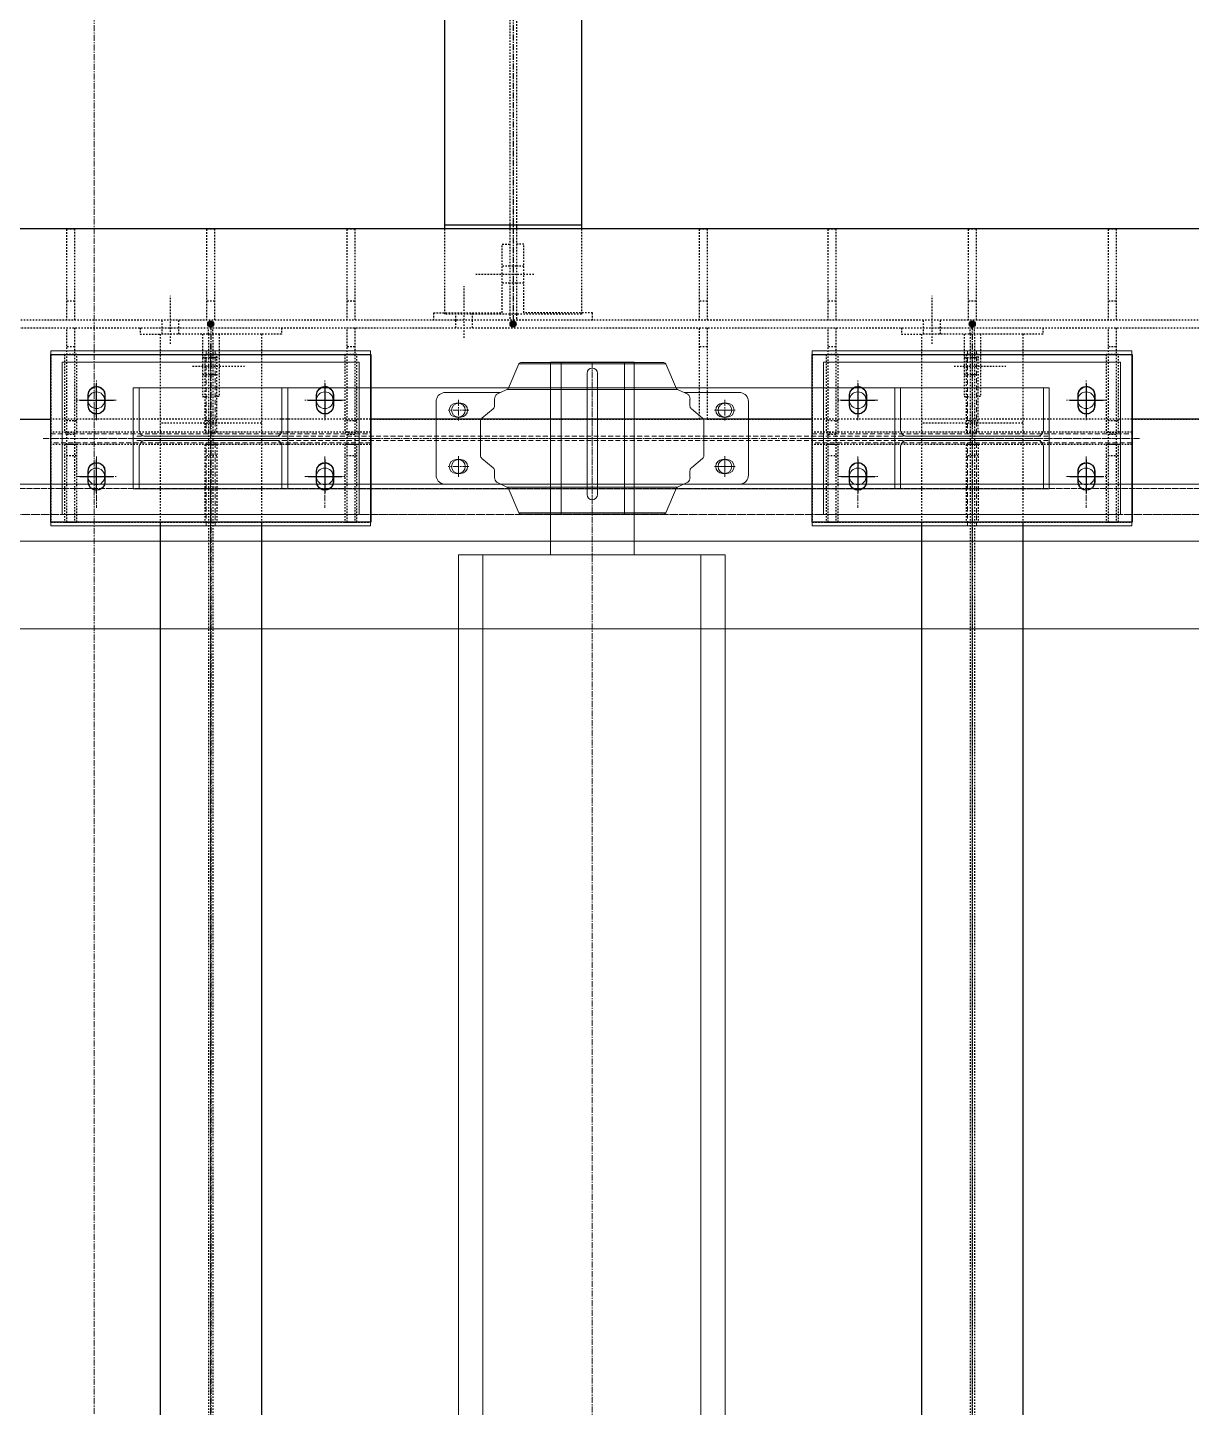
# Model space of a CAD drawing. Header units: millimetres. Extents: x -1319 to 21258, y 11161 to 27532.
# Drawn here: x 11689 to 13218, y 17259 to 19071 of the extents above; entities that cross this region are included whole.
import ezdxf

# ---------------------------------------------------------------- set-up
doc = ezdxf.new("R2010")
doc.units = ezdxf.units.MM
for name, pattern in [('CENTER', [12.7, 7.9375, -1.5875, 1.5875, -1.5875]), ('DXK_LINE_DOT2', [3.9198, 1.9599, -1.9599]), ('HIDDEN', [9.525, 6.35, -3.175])]:
    doc.linetypes.add(name, pattern=pattern)
for name, color, linetype in [('1', 7, 'Continuous'), ('2', 7, 'Continuous'), ('4', 7, 'Continuous')]:
    doc.layers.add(name, color=color, linetype=linetype)
for name, color, linetype, lineweight in [('All Bought', 110, 'Continuous', 9), ('Belt', 4, 'Continuous', 9), ('CEN', 1, 'CENTER', 9), ('HIDDDEN', 3, 'HIDDEN', 9), ('HIDDEN', 3, 'HIDDEN', 9), ('MAIN OBJECT', 2, 'Continuous', 18), ('OBJECT', 2, 'Continuous', 18), ('STR25', 30, 'Continuous', 5)]:
    doc.layers.add(name, color=color, linetype=linetype, lineweight=lineweight)

# ---------------------------------------------------------------- blocks, each defined once
blk = doc.blocks.new('A$Cfeb8c868')
at = {"layer": '4', "linetype": 'Continuous'}
for points in [[(6203, -4804, -1), (6203, -4796, -1)], [(6600, -4804, -1), (6600, -4796, -1)], [(7203, -4804, -1), (7203, -4796, -1)]]:
    blk.add_hatch(color=4, dxfattribs=at).paths.add_polyline_path(points)
at = {"layer": '1', "color": 4, "linetype": 'DXK_LINE_DOT2'}
for p, q in [((6604.3, -110), (6604.3, -4670)), ((6595.7, -876.1), (6595.7, -4670)), ((6014, -4675), (5855, -4675)), ((6014, -4795), (6014, -4675)), ((6014, -4675), (6024, -4675)), ((6198, -4675), (6024, -4675)), ((6024, -4675), (6024, -4795)), ((6198, -4795), (6198, -4675)), ((6198, -4675), (6208, -4675)), ((6382, -4675), (6208, -4675)), ((6208, -4675), (6208, -4795)), ((6382, -4795), (6382, -4675)), ((6382, -4675), (6392, -4675)), ((6845, -4675), (6392, -4675)), ((6392, -4675), (6392, -4795)), ((6510, -4675), (6510, -4787)), ((6595.7, -4675), (6595.7, -4787)), ((6604.3, -4675), (6604.3, -4787)), ((6690, -4675), (6690, -4787)), ((6845, -4795), (6845, -4675)), ((6845, -4675), (6855, -4675)), ((7014, -4675), (6855, -4675)), ((6855, -4675), (6855, -4795)), ((7014, -4795), (7014, -4675)), ((7014, -4675), (7024, -4675)), ((7198, -4675), (7024, -4675)), ((7024, -4675), (7024, -4795)), ((7198, -4795), (7198, -4675)), ((7198, -4675), (7208, -4675)), ((7382, -4675), (7208, -4675)), ((7208, -4675), (7208, -4795)), ((7382, -4795), (7382, -4675)), ((7382, -4675), (7392, -4675)), ((7845, -4675), (7392, -4675)), ((7392, -4675), (7392, -4795)), ((6585.7, -4785), (6585.7, -4695)), ((6585.7, -4695), (6595.7, -4695)), ((6614.3, -4695), (6604.3, -4695)), ((6614.3, -4785), (6614.3, -4695)), ((6595.7, -4724), (6585.7, -4724)), ((6604.3, -4724), (6595.7, -4724)), ((6614.3, -4724), (6604.3, -4724)), ((6627.3, -4735), (6549.3, -4735)), ((6595.7, -4746), (6585.7, -4746)), ((6604.3, -4746), (6595.7, -4746)), ((6614.3, -4746), (6604.3, -4746)), ((6150.2, -4826), (6150.2, -4763)), ((6535.7, -4818), (6535.7, -4750)), ((7150.2, -4826), (7150.2, -4763)), ((6024, -4770), (6014, -4770)), ((6208, -4770), (6198, -4770)), ((6392, -4770), (6382, -4770)), ((6855, -4770), (6845, -4770)), ((7024, -4770), (7014, -4770)), ((7208, -4770), (7198, -4770)), ((7392, -4770), (7382, -4770)), ((8370, -4795), (-125, -4795)), ((6139.2, -4805), (6139.2, -4795)), ((6161.2, -4805), (6161.2, -4795)), ((6495.7, -4795), (6495.7, -4785)), ((6495.7, -4785), (6585.7, -4785)), ((6690, -4787), (6510, -4787)), ((6524.7, -4795), (6524.7, -4785)), ((6524.7, -4805), (6524.7, -4795)), ((6546.7, -4795), (6546.7, -4785)), ((6546.7, -4805), (6546.7, -4795)), ((6595.7, -4787), (6595.7, -4795)), ((6604.3, -4787), (6604.3, -4795)), ((6704.3, -4785), (6614.3, -4785)), ((6704.3, -4795), (6704.3, -4785)), ((7139.2, -4805), (7139.2, -4795)), ((7161.2, -4805), (7161.2, -4795)), ((-125, -4805), (8370, -4805)), ((6014, -5060), (6014, -4805)), ((6024, -4805), (6024, -5060)), ((6110.1, -4805), (6110.1, -4813)), ((6110.1, -4813), (6136.4, -4813)), ((6269.6, -4813), (6136.4, -4813)), ((6136.4, -4813), (6136.4, -5060)), ((6139.2, -4813), (6139.2, -4805)), ((6161.2, -4813), (6161.2, -4805)), ((6192.2, -4813), (6192.2, -4895)), ((6200.1, -4813), (6200.1, -4805)), ((6200.1, -4813), (6200.1, -7786.1)), ((6205.8, -4813), (6205.8, -4805)), ((6205.8, -4813), (6205.8, -7786.1)), ((6213.9, -4813), (6213.9, -4895)), ((6269.6, -4813), (6269.6, -5060)), ((6295.8, -4813), (6269.6, -4813)), ((6295.8, -4805), (6295.8, -4813)), ((6382, -5060), (6382, -4805)), ((6392, -4805), (6392, -5060)), ((6845, -4925), (6845, -4805)), ((6855, -4805), (6855, -4925)), ((7014, -5060), (7014, -4805)), ((7024, -4805), (7024, -5060)), ((7110.1, -4805), (7110.1, -4813)), ((7110.1, -4813), (7136.4, -4813)), ((7269.6, -4813), (7136.4, -4813)), ((7136.4, -4813), (7136.4, -5060)), ((7139.2, -4813), (7139.2, -4805)), ((7161.2, -4813), (7161.2, -4805)), ((7192.2, -4813), (7192.2, -4895)), ((7200.1, -4813), (7200.1, -4805)), ((7200.1, -4813), (7200.1, -7786.1)), ((7205.8, -4813), (7205.8, -4805)), ((7205.8, -4813), (7205.8, -7786.1)), ((7213.9, -4813), (7213.9, -4895)), ((7269.6, -4813), (7269.6, -5060)), ((7295.9, -4813), (7269.6, -4813)), ((7295.9, -4805), (7295.9, -4813)), ((7382, -5060), (7382, -4805)), ((7392, -4805), (7392, -5060)), ((6024, -4830), (6014, -4830)), ((6392, -4830), (6382, -4830)), ((6855, -4830), (6845, -4830)), ((7024, -4830), (7014, -4830)), ((7392, -4830), (7382, -4830)), ((5993, -4840), (5993, -5060)), ((5993, -4840), (6413, -4840)), ((6011, -4840), (6011, -4942)), ((6027, -4840), (6011, -4840)), ((6027, -4942), (6027, -4840)), ((6179.1, -4855), (6247.2, -4855)), ((6192.2, -4844), (6200.1, -4844)), ((6195, -4840), (6195, -4942)), ((6211, -4840), (6195, -4840)), ((6200.1, -4844), (6205.8, -4844)), ((6205.8, -4844), (6213.9, -4844)), ((6211, -4942), (6211, -4840)), ((6379, -4840), (6379, -4942)), ((6395, -4840), (6379, -4840)), ((6395, -4942), (6395, -4840)), ((6413, -4840), (6413, -5060)), ((6993, -4840), (6993, -5060)), ((6993, -4840), (7413, -4840)), ((7011, -4840), (7011, -4942)), ((7027, -4840), (7011, -4840)), ((7027, -4942), (7027, -4840)), ((7179.1, -4855), (7247.2, -4855)), ((7192.2, -4844), (7200.1, -4844)), ((7195, -4840), (7195, -4942)), ((7211, -4840), (7195, -4840)), ((7200.1, -4844), (7205.8, -4844)), ((7205.8, -4844), (7213.9, -4844)), ((7211, -4942), (7211, -4840)), ((7379, -4840), (7379, -4942)), ((7395, -4840), (7379, -4840)), ((7395, -4942), (7395, -4840)), ((7413, -4840), (7413, -5060)), ((6192.2, -4866), (6200.1, -4866)), ((6200.1, -4866), (6205.8, -4866)), ((6205.8, -4866), (6213.9, -4866)), ((7192.2, -4866), (7200.1, -4866)), ((7200.1, -4866), (7205.8, -4866)), ((7205.8, -4866), (7213.9, -4866)), ((6192.2, -4895), (6200.1, -4895)), ((6213.9, -4895), (6205.8, -4895)), ((7192.2, -4895), (7200.1, -4895)), ((7213.9, -4895), (7205.8, -4895)), ((5855, -4925), (5993, -4925)), ((6413, -4925), (5993, -4925)), ((6027, -4927), (6011, -4927)), ((6211, -4927), (6195, -4927)), ((6395, -4927), (6379, -4927)), ((6413, -4925), (6845, -4925)), ((6855, -4925), (6845, -4925)), ((6855, -4925), (6993, -4925)), ((7413, -4925), (6993, -4925)), ((7027, -4927), (7011, -4927)), ((7211, -4927), (7195, -4927)), ((7395, -4927), (7379, -4927)), ((7413, -4925), (7845, -4925)), ((5993, -4958), (5993, -4942)), ((6413, -4942), (5993, -4942)), ((6011, -4942), (6027, -4942)), ((6024, -4945), (6014, -4945)), ((6269.6, -4930), (6136.4, -4930)), ((6195, -4942), (6211, -4942)), ((6379, -4942), (6395, -4942)), ((6392, -4945), (6382, -4945)), ((6413, -4958), (6413, -4942)), ((6993, -4958), (6993, -4942)), ((7413, -4942), (6993, -4942)), ((7011, -4942), (7027, -4942)), ((7024, -4945), (7014, -4945)), ((7269.6, -4930), (7136.4, -4930)), ((7195, -4942), (7211, -4942)), ((7379, -4942), (7395, -4942)), ((7392, -4945), (7382, -4945)), ((7413, -4958), (7413, -4942)), ((6413, -4958), (5993, -4958)), ((6027, -4958.1), (6011, -4958.1)), ((6011, -4958.1), (6011, -5060)), ((6027, -5060), (6027, -4958.1)), ((6211, -4958.1), (6195, -4958.1)), ((6195, -4958.1), (6195, -5060)), ((6211, -4958.1), (6211, -5060)), ((6395, -4958), (6379, -4958)), ((6379, -4958), (6379, -5060)), ((6395, -5060), (6395, -4958)), ((7413, -4958), (6993, -4958)), ((7027, -4958.1), (7011, -4958.1)), ((7011, -4958.1), (7011, -5060)), ((7027, -5060), (7027, -4958.1)), ((7211, -4958.1), (7195, -4958.1)), ((7195, -4958.1), (7195, -5060)), ((7211, -4958.1), (7211, -5060)), ((7395, -4958), (7379, -4958)), ((7379, -4958), (7379, -5060)), ((7395, -5060), (7395, -4958)), ((6027, -4973.1), (6011, -4973.1)), ((6211, -4973.1), (6195, -4973.1)), ((6395, -4973), (6379, -4973)), ((7027, -4973.1), (7011, -4973.1)), ((7211, -4973.1), (7195, -4973.1)), ((7395, -4973), (7379, -4973)), ((5993, -5060), (6413, -5060)), ((6011, -5060), (6027, -5060)), ((6024, -5060), (6014, -5060)), ((6379, -5060), (6395, -5060)), ((6392, -5060), (6382, -5060)), ((6993, -5060), (7413, -5060)), ((7011, -5060), (7027, -5060)), ((7024, -5060), (7014, -5060)), ((7379, -5060), (7395, -5060)), ((7392, -5060), (7382, -5060))]:
    blk.add_line(p, q, dxfattribs=at)
at = {"layer": '2', "color": 4, "linetype": 'Continuous'}
for p, q in [((6510, -105), (6510, -4675)), ((6690, -105), (6690, -4675)), ((8370, -4675), (-125, -4675)), ((6690, -4670), (6510, -4670)), ((6595.7, -4670), (6595.7, -4675)), ((6604.3, -4670), (6604.3, -4675)), ((5993, -5060), (5993, -4840)), ((5993, -4840), (6413, -4840)), ((6413, -4840), (6413, -5060)), ((6993, -5060), (6993, -4840)), ((6993, -4840), (7413, -4840)), ((7413, -4840), (7413, -5060)), ((6042, -4893), (6042.8, -4888.8)), ((6042, -4907), (6042, -4893)), ((6042.8, -4888.8), (6045.2, -4885.2)), ((6045.2, -4885.2), (6048.8, -4882.8)), ((6048.8, -4882.8), (6053, -4882)), ((6053, -4922), (6053, -4878)), ((6053, -4882), (6053, -4882)), ((6053, -4882), (6057.2, -4882.8)), ((6057.2, -4882.8), (6060.8, -4885.2)), ((6060.8, -4885.2), (6063.2, -4888.8)), ((6063.2, -4888.8), (6064, -4893)), ((6064, -4893), (6064, -4907)), ((6342, -4893), (6342.8, -4888.8)), ((6342, -4907), (6342, -4893)), ((6342.8, -4888.8), (6345.2, -4885.3)), ((6345.2, -4885.3), (6348.8, -4882.9)), ((6348.8, -4882.9), (6353, -4882)), ((6353, -4922), (6353, -4878)), ((6353, -4882), (6353, -4882)), ((6353, -4882), (6357.2, -4882.9)), ((6357.2, -4882.9), (6360.8, -4885.3)), ((6360.8, -4885.3), (6363.2, -4888.8)), ((6363.2, -4888.8), (6364, -4893)), ((6364, -4893), (6364, -4907)), ((7042, -4893), (7042.8, -4888.8)), ((7042, -4907), (7042, -4893)), ((7042.8, -4888.8), (7045.2, -4885.2)), ((7045.2, -4885.2), (7048.8, -4882.8)), ((7048.8, -4882.8), (7053, -4882)), ((7053, -4922), (7053, -4878)), ((7053, -4882), (7053, -4882)), ((7053, -4882), (7057.2, -4882.8)), ((7057.2, -4882.8), (7060.8, -4885.2)), ((7060.8, -4885.2), (7063.2, -4888.8)), ((7063.2, -4888.8), (7064, -4893)), ((7064, -4893), (7064, -4907)), ((7342, -4893), (7342.8, -4888.8)), ((7342, -4907), (7342, -4893)), ((7342.8, -4888.8), (7345.2, -4885.3)), ((7345.2, -4885.3), (7348.8, -4882.9)), ((7348.8, -4882.9), (7353, -4882)), ((7353, -4922), (7353, -4878)), ((7353, -4882), (7353, -4882)), ((7353, -4882), (7357.2, -4882.9)), ((7357.2, -4882.9), (7360.8, -4885.3)), ((7360.8, -4885.3), (7363.2, -4888.8)), ((7363.2, -4888.8), (7364, -4893)), ((7364, -4893), (7364, -4907)), ((6031, -4900), (6075, -4900)), ((6042.8, -4911.2), (6042, -4907)), ((6045.2, -4914.8), (6042.8, -4911.2)), ((6063.2, -4911.2), (6060.8, -4914.8)), ((6064, -4907), (6063.2, -4911.2)), ((6331, -4900), (6375, -4900)), ((6342.8, -4911.2), (6342, -4907)), ((6345.2, -4914.8), (6342.8, -4911.2)), ((6363.2, -4911.2), (6360.8, -4914.8)), ((6364, -4907), (6363.2, -4911.2)), ((7031, -4900), (7075, -4900)), ((7042.8, -4911.2), (7042, -4907)), ((7045.2, -4914.8), (7042.8, -4911.2)), ((7063.2, -4911.2), (7060.8, -4914.8)), ((7064, -4907), (7063.2, -4911.2)), ((7331, -4900), (7375, -4900)), ((7342.8, -4911.2), (7342, -4907)), ((7345.2, -4914.8), (7342.8, -4911.2)), ((7363.2, -4911.2), (7360.8, -4914.8)), ((7364, -4907), (7363.2, -4911.2)), ((-125, -4925), (5993, -4925)), ((6048.8, -4917.2), (6045.2, -4914.8)), ((6053, -4918), (6048.8, -4917.2)), ((6057.2, -4917.2), (6053, -4918)), ((6053, -4918), (6053, -4918)), ((6060.8, -4914.8), (6057.2, -4917.2)), ((6348.8, -4917.2), (6345.2, -4914.8)), ((6353, -4918), (6348.8, -4917.2)), ((6357.2, -4917.2), (6353, -4918)), ((6353, -4918), (6353, -4918)), ((6360.8, -4914.8), (6357.2, -4917.2)), ((6993, -4925), (6413, -4925)), ((7048.8, -4917.2), (7045.2, -4914.8)), ((7053, -4918), (7048.8, -4917.2)), ((7057.2, -4917.2), (7053, -4918)), ((7053, -4918), (7053, -4918)), ((7060.8, -4914.8), (7057.2, -4917.2)), ((7348.8, -4917.2), (7345.2, -4914.8)), ((7353, -4918), (7348.8, -4917.2)), ((7357.2, -4917.2), (7353, -4918)), ((7353, -4918), (7353, -4918)), ((7360.8, -4914.8), (7357.2, -4917.2)), ((8370, -4925), (7413, -4925)), ((6045.2, -4985.2), (6048.8, -4982.8)), ((6048.8, -4982.8), (6053, -4982)), ((6053, -5022), (6053, -4978)), ((6053, -4982), (6053, -4982)), ((6053, -4982), (6057.2, -4982.8)), ((6057.2, -4982.8), (6060.8, -4985.2)), ((6345.2, -4985.3), (6348.8, -4982.9)), ((6348.8, -4982.9), (6353, -4982)), ((6353, -5022), (6353, -4978)), ((6353, -4982), (6353, -4982)), ((6353, -4982), (6357.2, -4982.9)), ((6357.2, -4982.9), (6360.8, -4985.3)), ((7045.2, -4985.2), (7048.8, -4982.8)), ((7048.8, -4982.8), (7053, -4982)), ((7053, -5022), (7053, -4978)), ((7053, -4982), (7053, -4982)), ((7053, -4982), (7057.2, -4982.8)), ((7057.2, -4982.8), (7060.8, -4985.2)), ((7345.2, -4985.3), (7348.8, -4982.9)), ((7348.8, -4982.9), (7353, -4982)), ((7353, -5022), (7353, -4978)), ((7353, -4982), (7353, -4982)), ((7353, -4982), (7357.2, -4982.9)), ((7357.2, -4982.9), (7360.8, -4985.3)), ((6031, -5000), (6075, -5000)), ((6042, -4993), (6042.8, -4988.8)), ((6042, -5007), (6042, -4993)), ((6042.8, -4988.8), (6045.2, -4985.2)), ((6060.8, -4985.2), (6063.2, -4988.8)), ((6063.2, -4988.8), (6064, -4993)), ((6064, -4993), (6064, -5007)), ((6331, -5000), (6375, -5000)), ((6342, -4993), (6342.8, -4988.8)), ((6342, -5007), (6342, -4993)), ((6342.8, -4988.8), (6345.2, -4985.3)), ((6360.8, -4985.3), (6363.2, -4988.8)), ((6363.2, -4988.8), (6364, -4993)), ((6364, -4993), (6364, -5007)), ((7031, -5000), (7075, -5000)), ((7042, -4993), (7042.8, -4988.8)), ((7042, -5007), (7042, -4993)), ((7042.8, -4988.8), (7045.2, -4985.2)), ((7060.8, -4985.2), (7063.2, -4988.8)), ((7063.2, -4988.8), (7064, -4993)), ((7064, -4993), (7064, -5007)), ((7331, -5000), (7375, -5000)), ((7342, -4993), (7342.8, -4988.8)), ((7342, -5007), (7342, -4993)), ((7342.8, -4988.8), (7345.2, -4985.3)), ((7360.8, -4985.3), (7363.2, -4988.8)), ((7363.2, -4988.8), (7364, -4993)), ((7364, -4993), (7364, -5007)), ((6042.8, -5011.2), (6042, -5007)), ((6045.2, -5014.8), (6042.8, -5011.2)), ((6048.8, -5017.2), (6045.2, -5014.8)), ((6053, -5018), (6048.8, -5017.2)), ((6057.2, -5017.2), (6053, -5018)), ((6053, -5018), (6053, -5018)), ((6060.8, -5014.8), (6057.2, -5017.2)), ((6063.2, -5011.2), (6060.8, -5014.8)), ((6064, -5007), (6063.2, -5011.2)), ((6342.8, -5011.2), (6342, -5007)), ((6345.2, -5014.8), (6342.8, -5011.2)), ((6348.8, -5017.2), (6345.2, -5014.8)), ((6353, -5018), (6348.8, -5017.2)), ((6357.2, -5017.2), (6353, -5018)), ((6353, -5018), (6353, -5018)), ((6360.8, -5014.8), (6357.2, -5017.2)), ((6363.2, -5011.2), (6360.8, -5014.8)), ((6364, -5007), (6363.2, -5011.2)), ((7042.8, -5011.2), (7042, -5007)), ((7045.2, -5014.8), (7042.8, -5011.2)), ((7048.8, -5017.2), (7045.2, -5014.8)), ((7053, -5018), (7048.8, -5017.2)), ((7057.2, -5017.2), (7053, -5018)), ((7053, -5018), (7053, -5018)), ((7060.8, -5014.8), (7057.2, -5017.2)), ((7063.2, -5011.2), (7060.8, -5014.8)), ((7064, -5007), (7063.2, -5011.2)), ((7342.8, -5011.2), (7342, -5007)), ((7345.2, -5014.8), (7342.8, -5011.2)), ((7348.8, -5017.2), (7345.2, -5014.8)), ((7353, -5018), (7348.8, -5017.2)), ((7357.2, -5017.2), (7353, -5018)), ((7353, -5018), (7353, -5018)), ((7360.8, -5014.8), (7357.2, -5017.2)), ((7363.2, -5011.2), (7360.8, -5014.8)), ((7364, -5007), (7363.2, -5011.2)), ((6413, -5060), (5993, -5060)), ((6136.4, -5060), (6136.4, -7540)), ((6195, -5060), (6195, -5060)), ((6195, -5060), (6211, -5060)), ((6211, -5060), (6211, -5060)), ((6269.6, -5060), (6269.6, -7540)), ((7413, -5060), (6993, -5060)), ((7136.4, -5060), (7136.4, -7540)), ((7195, -5060), (7195, -5060)), ((7195, -5060), (7211, -5060)), ((7211, -5060), (7211, -5060)), ((7269.6, -5060), (7269.6, -7540))]:
    blk.add_line(p, q, dxfattribs=at)
at = {"layer": '4', "color": 4, "linetype": 'CENTER'}
for p, q in [((6600, 0), (6600, -4800)), ((6203, -4800), (6203, -7800)), ((7203, -4800), (7203, -7800))]:
    blk.add_line(p, q, dxfattribs=at)
at = {"layer": '4', "color": 4, "linetype": 'Continuous'}
for centre in [(6203, -4800), (6600, -4800), (7203, -4800)]:
    blk.add_circle(centre, 4, dxfattribs=at)
blk = doc.blocks.new('A$C8184bacf')
at = {"layer": 'All Bought', "color": 1}
for p, q in [((6593.4, -4884.8, -1021514258.3), (6607.5, -4852, -1021514258.3)), ((6800.6, -4852.2, -1021514258.3), (6607.4, -4852.2, -1021514258.3)), ((6796.9, -4850.5, -1021514258.3), (6611.1, -4850.5, -1021514258.3)), ((6649, -4850, -1021514258.3), (6649, -5103, -8434415310)), ((6649, -4850, -1021514258.3), (6759, -4850, -1021514258.3)), ((6759, -4850, -1021514258.3), (6759, -5103, -8434415310)), ((6814.6, -4884.8, -1021514258.3), (6800.5, -4852, -1021514258.3)), ((6697.1, -4864.6, -1021514258.3), (6697.1, -5023.9, -1021514258.3)), ((6710.9, -4864.6, -1021514258.3), (6710.9, -5023.9, -1021514258.3)), ((6583.4, -4890, -1021514258.3), (6509, -4890, -1021514258.3)), ((6578.6, -4892.2, -1021514258.3), (6591, -4886.4, -1021514258.3)), ((6815.9, -4885.8, -1021514258.3), (6592.1, -4885.8, -1021514258.3)), ((6829.4, -4892.2, -1021514258.3), (6817, -4886.4, -1021514258.3)), ((6899, -4890, -1021514258.3), (6824.6, -4890, -1021514258.3)), ((6499, -4901.7, -1021514258.3), (6499, -4998.3, -1021514258.3)), ((6525.2, -4904, -1021514258.3), (6531.2, -4904, -1021514258.3)), ((6559.1, -4923.5, -1021514258.3), (6573.9, -4911.1, -1021514258.3)), ((6575.7, -4898.4, -1021514258.3), (6575.7, -4907.3, -1021514258.3)), ((6832.3, -4898.4, -1021514258.3), (6832.3, -4907.3, -1021514258.3)), ((6848.9, -4923.5, -1021514258.3), (6834.1, -4911.1, -1021514258.3)), ((6875.2, -4904, -1021514258.3), (6881.2, -4904, -1021514258.3)), ((6909, -4901.7, -1021514258.3), (6909, -4998.3, -1021514258.3)), ((6531.2, -4922, -1021514258.3), (6525.2, -4922, -1021514258.3)), ((6557.3, -4927.3, -1021514258.3), (6557.3, -4972.7, -1021514258.3)), ((6850.7, -4927.3, -1021514258.3), (6850.7, -4972.7, -1021514258.3)), ((6881.2, -4922, -1021514258.3), (6875.2, -4922, -1021514258.3)), ((6525.2, -4978, -1021514258.3), (6531.2, -4978, -1021514258.3)), ((6559.1, -4976.5, -1021514258.3), (6573.9, -4988.9, -1021514258.3)), ((6848.9, -4976.5, -1021514258.3), (6834.1, -4988.9, -1021514258.3)), ((6875.2, -4978, -1021514258.3), (6881.2, -4978, -1021514258.3)), ((6531.2, -4996, -1021514258.3), (6525.2, -4996, -1021514258.3)), ((6575.7, -5001.5, -1021514258.3), (6575.7, -4992.7, -1021514258.3)), ((6832.3, -5001.5, -1021514258.3), (6832.3, -4992.7, -1021514258.3)), ((6881.2, -4996, -1021514258.3), (6875.2, -4996, -1021514258.3)), ((6583.4, -5010, -1021514258.3), (6509, -5010, -1021514258.3)), ((6578.6, -5007.7, -1021514258.3), (6591, -5013.5, -1021514258.3)), ((6815.9, -5014.2, -1021514258.3), (6592.1, -5014.2, -1021514258.3)), ((6593.4, -5015.2, -1021514258.3), (6607.5, -5048, -1021514258.3)), ((6814.6, -5015.2, -1021514258.3), (6800.5, -5048, -1021514258.3)), ((6829.4, -5007.7, -1021514258.3), (6817, -5013.5, -1021514258.3)), ((6899, -5010, -1021514258.3), (6824.6, -5010, -1021514258.3)), ((6800.6, -5047.8, -1021514258.3), (6607.4, -5047.8, -1021514258.3)), ((6796.9, -5049.5, -1021514258.3), (6611.1, -5049.5, -1021514258.3)), ((6878.4, -5103, -8434415310), (6528.4, -5103, -8434415310)), ((6528.4, -5103, -8434415310), (6528.4, -7503, -8434415310)), ((6560.4, -5103, -8434415310), (6560.4, -7503, -8434415310)), ((6846.4, -5103, -8434415310), (6846.4, -7503, -8434415310)), ((6878.4, -7503, -8434415310), (6878.4, -5103, -8434415310))]:
    blk.add_line(p, q, dxfattribs=at)
at = {"layer": 'All Bought', "color": 1, "ltscale": 50}
for p, q in [((6663.2, -4850.5, -1021514258.3), (6663.2, -5049.5, -1021514258.3)), ((6746.5, -4850.5, -1021514258.3), (6746.5, -5049.5, -1021514258.3))]:
    blk.add_line(p, q, dxfattribs=at)
at = {"layer": 'All Bought', "color": 1}
for centre, radius, start, end in [((6611.1, -4855.5, -1021514258.3), 5, 90, 135), ((6796.9, -4855.5, -1021514258.3), 5, 45, 90), ((6704, -4864.6, -1021514258.3), 6.9, 0, 180), ((6510.5, -4901.4, -1021514258.3), 11.5, 97.6626, 181.1349), ((6583.5, -4898.3, -1021514258.3), 7.85, 129.2243, 180.8268), ((6587.5, -4878.9, -1021514258.3), 8.33, 295, 315), ((6820.5, -4878.9, -1021514258.3), 8.33, 225, 245), ((6824.5, -4898.3, -1021514258.3), 7.85, 359.1733, 50.7758), ((6897.5, -4901.4, -1021514258.3), 11.5, 358.8652, 82.3375), ((6525.2, -4913, -1021514258.3), 9, 90, 270), ((6531.2, -4913, -1021514258.3), 9, 270, 90), ((6570.7, -4907.3, -1021514258.3), 5, 310, 0), ((6837.3, -4907.3, -1021514258.3), 5, 180, 230), ((6875.2, -4913, -1021514258.3), 9, 90, 270), ((6881.2, -4913, -1021514258.3), 9, 270, 90), ((6562.3, -4927.3, -1021514258.3), 5, 130, 180), ((6845.7, -4927.3, -1021514258.3), 5, 0, 50), ((6525.2, -4987, -1021514258.3), 9, 90, 270), ((6531.2, -4987, -1021514258.3), 9, 270, 90), ((6562.3, -4972.7, -1021514258.3), 5, 180, 230), ((6845.7, -4972.7, -1021514258.3), 5, 310, 0), ((6875.2, -4987, -1021514258.3), 9, 90, 270), ((6881.2, -4987, -1021514258.3), 9, 270, 90), ((6510.5, -4998.6, -1021514258.3), 11.5, 178.8652, 262.3375), ((6570.7, -4992.7, -1021514258.3), 5, 0, 50), ((6583.5, -5001.6, -1021514258.3), 7.85, 179.1733, 230.7758), ((6824.5, -5001.6, -1021514258.3), 7.85, 309.2243, 0.8268), ((6837.3, -4992.7, -1021514258.3), 5, 130, 180), ((6897.5, -4998.6, -1021514258.3), 11.5, 277.6626, 1.1349), ((6587.5, -5021.1, -1021514258.3), 8.33, 45, 65), ((6820.5, -5021.1, -1021514258.3), 8.33, 115, 135), ((6704, -5023.9, -1021514258.3), 6.9, 180, 0), ((6611.1, -5044.5, -1021514258.3), 5, 225, 270), ((6796.9, -5044.5, -1021514258.3), 5, 270, 315)]:
    blk.add_arc(centre, radius, start, end, dxfattribs=at)
at = {"layer": 'Belt', "color": 1}
blk.add_line((15503.8, -5200, 448149754.8), (2588.1, -5200, 448149754.8), dxfattribs=at)
at = {"layer": 'CEN', "color": 1}
for p, q in [((6050, -9000, -2299610.9), (6050, -4100, -2299610.9)), ((6202.7, -5074.8, 448150283.7), (6202.7, -4825.1, 448150283.7)), ((6202.8, -5065, 448150283.7), (6202.8, -4835, 448150283.7)), ((7202.7, -5074.8, -2890408253.9), (7202.7, -4825.1, -2890408253.9)), ((7202.7, -5065, -2890408253.9), (7202.7, -4835, -2890408253.9)), ((6704, -4850.1, -8434415310), (6704, -7746.4, -8434415310)), ((6704, -4850.5, -1021514258.3), (6704, -5049.5, -1021514258.3)), ((6052.8, -4926.1, 448150283.7), (6052.8, -4873.9, 448150283.7)), ((6352.8, -4926.1, 448150283.7), (6352.8, -4873.9, 448150283.7)), ((7052.7, -4926.1, -2890408253.9), (7052.7, -4873.9, -2890408253.9)), ((7352.7, -4926.1, -2890408253.9), (7352.7, -4873.9, -2890408253.9)), ((6052.7, -4880, 448150283.7), (6052.7, -4920, 448150283.7)), ((6352.7, -4920, 448150283.7), (6352.7, -4880, 448150283.7)), ((7052.7, -4880, -2890408253.9), (7052.7, -4920, -2890408253.9)), ((7352.7, -4920, -2890408253.9), (7352.7, -4880, -2890408253.9)), ((6078.9, -4900, 448150283.7), (6026.6, -4900, 448150283.7)), ((6072.8, -4900, 448150283.7), (6032.8, -4900, 448150283.7)), ((6378.9, -4900, 448150283.7), (6326.6, -4900, 448150283.7)), ((6332.8, -4900, 448150283.7), (6372.8, -4900, 448150283.7)), ((6528.2, -4899.5, -4478228323.4), (6528.2, -4926.5, -4478228323.4)), ((6528.2, -4899.5, -1021514258.3), (6528.2, -4926.5, -1021514258.3)), ((6878.2, -4899.5, -4478228323.4), (6878.2, -4926.5, -4478228323.4)), ((6878.2, -4899.5, -1021514258.3), (6878.2, -4926.5, -1021514258.3)), ((7078.9, -4900, -2890408253.9), (7026.6, -4900, -2890408253.9)), ((7072.7, -4900, -2890408253.9), (7032.7, -4900, -2890408253.9)), ((7378.9, -4900, -2890408253.9), (7326.6, -4900, -2890408253.9)), ((7332.7, -4900, -2890408253.9), (7372.7, -4900, -2890408253.9)), ((6541.7, -4913, -4478228323.4), (6514.7, -4913, -4478228323.4)), ((6541.7, -4913, -1021514258.3), (6514.7, -4913, -1021514258.3)), ((6891.7, -4913, -4478228323.4), (6864.7, -4913, -4478228323.4)), ((6864.7, -4913, -1021514258.3), (6891.7, -4913, -1021514258.3)), ((5982.9, -4950, 448150283.7), (6422.6, -4950, 448150283.7)), ((5992.8, -4950, 448150283.7), (6412.7, -4950, 448150283.7)), ((7225.8, -4950, -4231952483.6), (6102.8, -4950, 2232444343.8)), ((6909, -4950, -1021514258.3), (6499, -4950, -1021514258.3)), ((6649, -4950, -1021514258.3), (6759, -4950, -1021514258.3)), ((6982.9, -4950, -2890408253.9), (7422.6, -4950, -2890408253.9)), ((6992.7, -4950, -2890408253.9), (7412.7, -4950, -2890408253.9)), ((6052.7, -4980, 448150283.7), (6052.7, -5020, 448150283.7)), ((6052.8, -4973.9, 448150283.7), (6052.8, -5041.1, 448150283.7)), ((6352.7, -5020, 448150283.7), (6352.7, -4980, 448150283.7)), ((6352.8, -4973.9, 448150283.7), (6352.8, -5041.1, 448150283.7)), ((6528.2, -4973.5, -4478228323.4), (6528.2, -5000.5, -4478228323.4)), ((6528.2, -5000.5, -1021514258.3), (6528.2, -4973.5, -1021514258.3)), ((6878.2, -4973.5, -4478228323.4), (6878.2, -5000.5, -4478228323.4)), ((6878.2, -5000.5, -1021514258.3), (6878.2, -4973.5, -1021514258.3)), ((7052.7, -4973.9, -2890408253.9), (7052.7, -5041.1, -2890408253.9)), ((7052.7, -4980, -2890408253.9), (7052.7, -5020, -2890408253.9)), ((7352.7, -4973.9, -2890408253.9), (7352.7, -5041.1, -2890408253.9)), ((7352.7, -5020, -2890408253.9), (7352.7, -4980, -2890408253.9)), ((6026.6, -5000, 448150283.7), (6078.9, -5000, 448150283.7)), ((6072.8, -5000, 448150283.7), (6032.8, -5000, 448150283.7)), ((6326.6, -5000, 448150283.7), (6378.9, -5000, 448150283.7)), ((6332.8, -5000, 448150283.7), (6372.8, -5000, 448150283.7)), ((6541.7, -4987, -4478228323.4), (6514.7, -4987, -4478228323.4)), ((6541.7, -4987, -1021514258.3), (6514.7, -4987, -1021514258.3)), ((6891.7, -4987, -4478228323.4), (6864.7, -4987, -4478228323.4)), ((6864.7, -4987, -1021514258.3), (6891.7, -4987, -1021514258.3)), ((7026.6, -5000, -2890408253.9), (7078.9, -5000, -2890408253.9)), ((7072.7, -5000, -2890408253.9), (7032.7, -5000, -2890408253.9)), ((7326.6, -5000, -2890408253.9), (7378.9, -5000, -2890408253.9)), ((7332.7, -5000, -2890408253.9), (7372.7, -5000, -2890408253.9)), ((6202.8, -7755.7, -8434415310), (6202.8, -5003.2, -8434415310)), ((7202.8, -7755.7, -8434415310), (7202.8, -5003.2, -8434415310)), ((3960.5, -5050, 448149754.8), (11884.2, -5050, 448149754.8)), ((15503.6, -5050, 448149754.8), (4136.2, -5050, 448149754.8))]:
    blk.add_line(p, q, dxfattribs=at)
at = {"layer": 'HIDDDEN', "color": 1}
for p, q in [((6208.8, -4835, 448150283.7), (6196.8, -4835, 448150283.7)), ((6196.8, -4835, 448150283.7), (6196.8, -4944, 448150283.7)), ((6208.8, -4944, 448150283.7), (6208.8, -4835, 448150283.7)), ((7208.7, -4835, -2890408253.9), (7196.7, -4835, -2890408253.9)), ((7196.7, -4835, -2890408253.9), (7196.7, -4944, -2890408253.9)), ((7208.7, -4944, -2890408253.9), (7208.7, -4835, -2890408253.9)), ((5992.8, -4944, 448150283.7), (6412.7, -4944, 448150283.7)), ((5992.8, -4956, 448150283.7), (5992.8, -4944, 448150283.7)), ((7302.8, -4947, 2232444343.8), (6102.8, -4947, 2232444343.8)), ((6412.7, -4944, 448150283.7), (6412.7, -4956, 448150283.7)), ((6992.7, -4944, -2890408253.9), (7412.7, -4944, -2890408253.9)), ((6992.7, -4956, -2890408253.9), (6992.7, -4944, -2890408253.9)), ((7412.7, -4944, -2890408253.9), (7412.7, -4956, -2890408253.9)), ((6412.7, -4956, 448150283.7), (5992.8, -4956, 448150283.7)), ((7302.8, -4953, 2232444343.8), (6102.8, -4953, 2232444343.8)), ((6196.8, -5065, 448150283.7), (6196.8, -4956, 448150283.7)), ((6208.8, -4956, 448150283.7), (6208.8, -5065, 448150283.7)), ((7412.7, -4956, -2890408253.9), (6992.7, -4956, -2890408253.9)), ((7196.7, -5065, -2890408253.9), (7196.7, -4956, -2890408253.9)), ((7208.7, -4956, -2890408253.9), (7208.7, -5065, -2890408253.9)), ((6208.8, -5065, 448150283.7), (6196.8, -5065, 448150283.7)), ((7208.7, -5065, -2890408253.9), (7196.7, -5065, -2890408253.9))]:
    blk.add_line(p, q, dxfattribs=at)
at = {"layer": 'HIDDEN', "color": 1}
for p, q in [((6041.8, -4893, 448149755.6), (6041.8, -4907, 448149755.6)), ((6063.8, -4907, 448149755.6), (6063.8, -4893, 448149755.6)), ((6341.8, -4907, 448149755.6), (6341.8, -4893, 448149755.6)), ((6363.8, -4893, 448149755.6), (6363.8, -4907, 448149755.6)), ((7041.7, -4893, -2890408781.9), (7041.7, -4907, -2890408781.9)), ((7063.7, -4907, -2890408781.9), (7063.7, -4893, -2890408781.9)), ((7341.7, -4907, -2890408781.9), (7341.7, -4893, -2890408781.9)), ((7363.7, -4893, -2890408781.9), (7363.7, -4907, -2890408781.9)), ((6041.8, -5007, 448149755.6), (6041.8, -4993, 448149755.6)), ((6063.8, -4993, 448149755.6), (6063.8, -5007, 448149755.6)), ((6341.8, -4993, 448149755.6), (6341.8, -5007, 448149755.6)), ((6363.8, -5007, 448149755.6), (6363.8, -4993, 448149755.6)), ((7041.7, -5007, -2890408781.9), (7041.7, -4993, -2890408781.9)), ((7063.7, -4993, -2890408781.9), (7063.7, -5007, -2890408781.9)), ((7341.7, -4993, -2890408781.9), (7341.7, -5007, -2890408781.9)), ((7363.7, -5007, -2890408781.9), (7363.7, -4993, -2890408781.9)), ((3960.5, -5016.1, 9241202660.3), (11884.2, -5016.1, 9241202660.3)), ((15503.5, -5016.1, 7498900601.5), (4136.2, -5016.1, 7498900601.5))]:
    blk.add_line(p, q, dxfattribs=at)
for centre, start, end in [((6052.8, -4893, 448149755.6), 0.0001, 180.0001), ((6352.8, -4893, 448149755.6), 0.0001, 180.0001), ((7052.7, -4893, -2890408781.9), 0.0001, 180.0001), ((7352.7, -4893, -2890408781.9), 0.0001, 180.0001), ((6052.8, -4907, 448149755.6), 180.0001, 0.0001), ((6352.8, -4907, 448149755.6), 180.0001, 0.0001), ((7052.7, -4907, -2890408781.9), 180.0001, 0.0001), ((7352.7, -4907, -2890408781.9), 180.0001, 0.0001), ((6052.8, -4993, 448149755.6), 0.0001, 180.0001), ((6352.8, -4993, 448149755.6), 0.0001, 180.0001), ((7052.7, -4993, -2890408781.9), 0.0001, 180.0001), ((7352.7, -4993, -2890408781.9), 0.0001, 180.0001), ((6052.8, -5007, 448149755.6), 180.0001, 0.0001), ((6352.8, -5007, 448149755.6), 180.0001, 0.0001), ((7052.7, -5007, -2890408781.9), 180.0001, 0.0001), ((7352.7, -5007, -2890408781.9), 180.0001, 0.0001)]:
    blk.add_arc(centre, 11, start, end, dxfattribs=at)
at = {"layer": 'MAIN OBJECT', "color": 1}
for p, q in [((6397.7, -4850, 448149755.6), (6007.7, -4850, 448149755.6)), ((6007.7, -4850, 448149755.6), (6007.7, -5050, 448149755.6)), ((6397.7, -5050, 448149755.6), (6397.7, -4850, 448149755.6)), ((7397.7, -4850, -2890408781.9), (7007.7, -4850, -2890408781.9)), ((7007.7, -4850, -2890408781.9), (7007.7, -5050, -2890408781.9)), ((7397.7, -5050, -2890408781.9), (7397.7, -4850, -2890408781.9)), ((6109, -4883.5, 448150283.7), (6101.2, -4883.5, 448150283.7)), ((6101.2, -4883.5, 448150283.7), (6101.2, -5016.5, 448150283.7)), ((6109, -4939.5, 448150283.7), (6109, -4883.5, 448150283.7)), ((6109, -4883.5, 448150283.7), (6109, -4883.5, 448150283.7)), ((6304.2, -4883.5, 448150283.7), (6296.4, -4883.5, 448150283.7)), ((6296.4, -4883.5, 448150283.7), (6296.4, -4883.5, 448150283.7)), ((6296.4, -4883.5, 448150283.7), (6296.4, -4939.5, 448150283.7)), ((6304.2, -5016.5, 448150283.7), (6304.2, -4883.5, 448150283.7)), ((7109, -4883.5, -2890408253.9), (7101.2, -4883.5, -2890408253.9)), ((7101.2, -4883.5, -2890408253.9), (7101.2, -5016.5, -2890408253.9)), ((7109, -4939.5, -2890408253.9), (7109, -4883.5, -2890408253.9)), ((7109, -4883.5, -2890408253.9), (7109, -4883.5, -2890408253.9)), ((7304.2, -4883.5, -2890408253.9), (7296.4, -4883.5, -2890408253.9)), ((7296.4, -4883.5, -2890408253.9), (7296.4, -4883.5, -2890408253.9)), ((7296.4, -4883.5, -2890408253.9), (7296.4, -4939.5, -2890408253.9)), ((7304.2, -5016.5, -2890408253.9), (7304.2, -4883.5, -2890408253.9)), ((6288.9, -4947.1, 448150283.7), (6116.6, -4947.1, 448150283.7)), ((7288.8, -4947.1, -2890408253.9), (7116.6, -4947.1, -2890408253.9)), ((6109, -5016.5, 448150283.7), (6109, -4960.4, 448150283.7)), ((6116.6, -4952.8, 448150283.7), (6288.9, -4952.8, 448150283.7)), ((6296.4, -4960.4, 448150283.7), (6296.4, -5016.5, 448150283.7)), ((7109, -5016.5, -2890408253.9), (7109, -4960.4, -2890408253.9)), ((7116.6, -4952.8, -2890408253.9), (7288.8, -4952.8, -2890408253.9)), ((7296.4, -4960.4, -2890408253.9), (7296.4, -5016.5, -2890408253.9)), ((3960.5, -5010, 448149754.8), (11884.2, -5010, 448149754.8)), ((15503.5, -5010, 448149754.8), (4136.2, -5010, 448149754.8)), ((6101.2, -5016.5, 448150283.7), (6109, -5016.5, 448150283.7)), ((6296.4, -5016.5, 448150283.7), (6304.2, -5016.5, 448150283.7)), ((7101.2, -5016.5, -2890408253.9), (7109, -5016.5, -2890408253.9)), ((7296.4, -5016.5, -2890408253.9), (7304.2, -5016.5, -2890408253.9)), ((6007.7, -5050, 448149755.6), (6397.7, -5050, 448149755.6)), ((7007.7, -5050, -2890408781.9), (7397.7, -5050, -2890408781.9)), ((3960.5, -5085, 448149754.8), (11884.2, -5085, 448149754.8)), ((15503.6, -5085, 448149754.8), (4136.2, -5085, 448149754.8))]:
    blk.add_line(p, q, dxfattribs=at)
for centre, radius in [((6052.7, -4900, 448149209.3), 11), ((6352.7, -4900, 448149209.3), 11), ((7052.7, -4900, -2890409328.3), 11), ((7352.7, -4900, -2890409328.3), 11), ((6528.2, -4913, -4478228323.4), 9), ((6878.2, -4913, -4478228323.4), 9), ((6528.2, -4987, -4478228323.4), 9), ((6878.2, -4987, -4478228323.4), 9), ((6052.7, -5000, 448149209.3), 11), ((6352.7, -5000, 448149209.3), 11), ((7052.7, -5000, -2890409328.3), 11), ((7352.7, -5000, -2890409328.3), 11)]:
    blk.add_circle(centre, radius, dxfattribs=at)
for centre, start, end in [((6116.6, -4939.5, 448150283.7), 180, 270), ((6288.9, -4939.5, 448150283.7), 270, 0), ((7116.6, -4939.5, -2890408253.9), 180, 270), ((7288.8, -4939.5, -2890408253.9), 270, 0), ((6116.6, -4960.4, 448150283.7), 90, 180), ((6288.9, -4960.4, 448150283.7), 360, 90), ((7116.6, -4960.4, -2890408253.9), 90, 180), ((7288.8, -4960.4, -2890408253.9), 360, 90)]:
    blk.add_arc(centre, 7.59, start, end, dxfattribs=at)
at = {"layer": 'OBJECT', "color": 1}
for p, q in [((7302.8, -4883.5, 2232444343.8), (6102.8, -4883.5, 2232444343.8)), ((7302.8, -5016.5, 2232444343.8), (6102.8, -5016.5, 2232444343.8))]:
    blk.add_line(p, q, dxfattribs=at)
at = {"layer": 'STR25', "color": 1}
for p, q in [((6412.7, -4835, 448149755.6), (5992.8, -4835, 448149755.6)), ((5992.8, -4835, 448149755.6), (5992.8, -5065, 448149755.6)), ((6412.7, -5065, 448149755.6), (6412.7, -4835, 448149755.6)), ((7412.7, -4835, -2890408781.9), (6992.7, -4835, -2890408781.9)), ((6992.7, -4835, -2890408781.9), (6992.7, -5065, -2890408781.9)), ((7412.7, -5065, -2890408781.9), (7412.7, -4835, -2890408781.9)), ((5992.8, -5065, 448149755.6), (6412.7, -5065, 448149755.6)), ((6992.7, -5065, -2890408781.9), (7412.7, -5065, -2890408781.9))]:
    blk.add_line(p, q, dxfattribs=at)

msp = doc.modelspace()

# ---------------------------------------------------------------- block references
for name in ['A$C8184bacf', 'A$Cfeb8c868']:
    msp.add_blockref(name, (5726.8, 23482))

doc.saveas('drawing.dxf')
